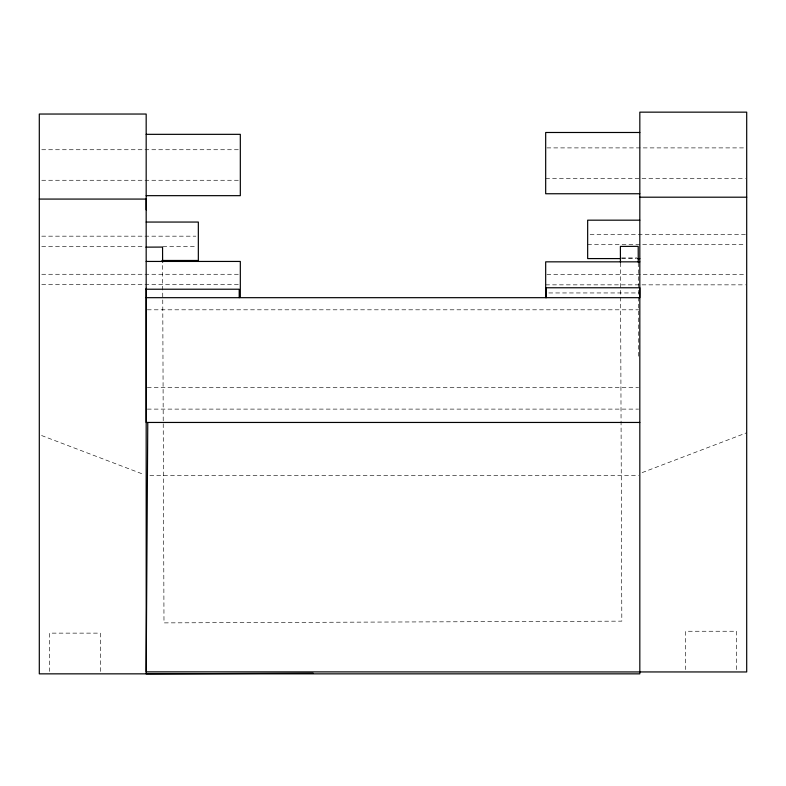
<?xml version="1.0" encoding="UTF-8"?>
<svg xmlns="http://www.w3.org/2000/svg" width="786" height="786" viewBox="0 0 786 786"><rect width="100%" height="100%" fill="white"/><g stroke="black" fill="none" stroke-linecap="round" stroke-linejoin="round"><path stroke-width="0.59" stroke-dasharray="3.93 2.95" d="M642.103 472.622L746.7 432.772M546.899 147.896L745.472 147.896M41.756 149.733L240.32 149.733M545.681 178.343L745.472 178.343M41.756 180.269L240.32 180.269M590.109 234.297L745.472 234.297M41.746 236.173L195.891 236.173M587.663 244.475L745.472 244.475M41.746 246.352L144.506 246.352M162.859 246.352L195.891 246.352M621.628 257.936L637.063 257.936M621.628 258.584L636.188 258.584M41.756 274.275L240.32 274.275M546.899 274.668L745.472 274.668M41.756 284.453L239.101 284.453M545.681 284.846L745.472 284.846M548.805 292.952L638.615 292.952M147.336 309.802L638.605 309.802M147.336 387.655L638.605 387.655M147.336 409.113L638.605 409.113M149.861 475.373L638.596 475.373M41.57 435.523L143.897 474.498M638.271 262.838L638.625 357.158M620.459 262.838L621.824 621.146L163.989 622.885L162.614 262.986M736.521 669.574L736.521 631.246L685.628 631.256L685.628 669.574M100.372 671.45L100.372 633.133L49.479 633.133L49.479 671.45"/><path stroke-width="1.18" d="M146.176 288.324L146.176 422.455L639.824 422.455M146.176 209.872L146.176 199.074L39.3 199.074M546.378 297.678L546.378 287.764L639.824 287.764L639.824 297.678L146.176 297.678M147.768 422.455L146.176 671.863L746.7 671.961L746.7 112.152L639.824 112.152L639.824 673.848L39.3 673.848L39.3 114.039L146.176 114.039L146.176 673.848L313.182 673.209M145.931 247.138L162.555 247.079L162.614 262.269M639.824 132.49L545.681 132.49L545.681 193.749L639.824 193.749M146.176 134.337L240.32 134.337L240.32 195.665L146.176 195.665M639.824 197.198L746.7 197.198M639.824 220.178L587.663 220.178L587.663 258.584L620.419 258.584M146.176 222.055L198.337 222.055L198.337 260.471L161.945 260.471M637.397 258.584L639.824 258.584M146.176 261.443L240.32 261.443L240.32 297.285M639.824 261.836L545.681 261.836L545.681 297.678M146.147 289.219L239.209 289.219L239.209 297.678M638.261 262.278L638.203 246.332L620.39 246.401L620.449 262.318M546.378 287.764L546.378 292.952"/></g></svg>
